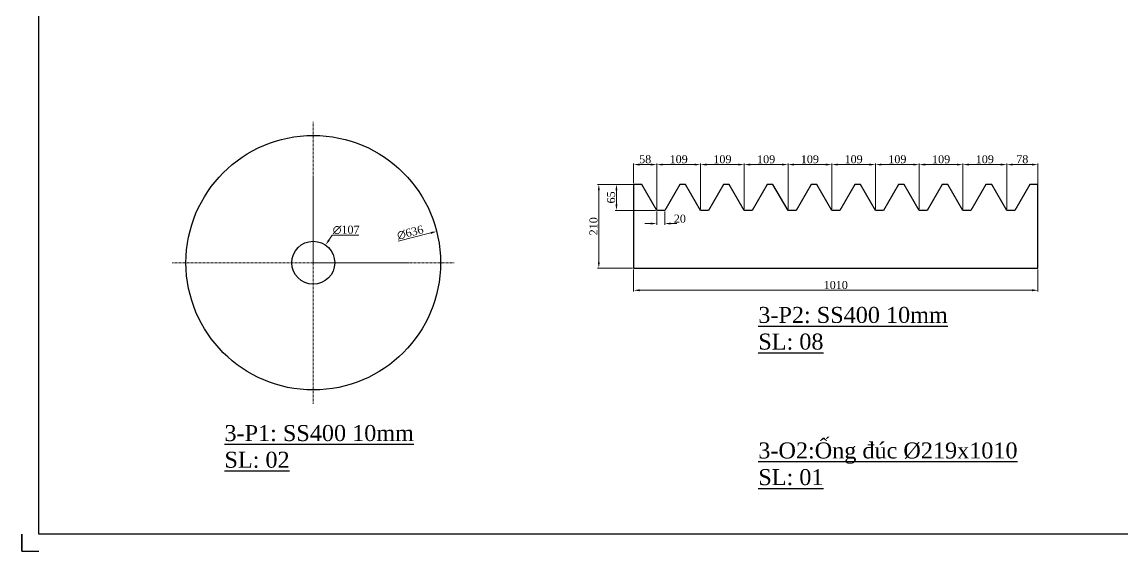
# Model space of a CAD drawing. Header units: inches. Extents: x 36705 to 45095, y -12195 to 29758.
# Drawn here: x 36922 to 39671, y 12622 to 13944 of the extents above; entities that cross this region are included whole.
import ezdxf

# ---------------------------------------------------------------- set-up
doc = ezdxf.new("R2010")
doc.units = ezdxf.units.IN
doc.header["$MEASUREMENT"] = 0
doc.linetypes.add('CENTER', pattern=[2, 1.25, -0.25, 0.25, -0.25])
doc.layers.get('Defpoints').update_dxf_attribs({"lineweight": 5})
doc.layers.add('1.  0.2', color=7, linetype='Continuous', lineweight=25)
doc.layers.add('AM_7', color=4, linetype='CENTER', lineweight=15)
doc.layers.add('Không in', color=7, linetype='Continuous', lineweight=25, plot=False)
doc.layers.add('TEXT', color=20, linetype='Continuous')
doc.styles.add('Chu va so', font='arial.ttf')
doc.styles.add('stad1', font='times.ttf')
doc.styles.get("Standard").update_dxf_attribs({"font": 'arial.ttf'})
doc.styles.add('TCVN', font='times.ttf')
doc.dimstyles.new('Hien', dxfattribs={"dimtxt": 20, "dimasz": 15, "dimexe": 3, "dimexo": 3, "dimgap": 3, "dimtad": 1, "dimtoh": 1, "dimdec": 0, "dimzin": 0, "dimdsep": 46, "dimtxsty": 'TCVN', "dimcen": 0, "dimclrd": 8, "dimclre": 250, "dimclrt": 41, "dimadec": 0, "dimazin": 0, "dimtfac": 1, "dimtdec": 0, "dimtofl": 0, "dimtmove": 1, "dimatfit": 3, "dimfxl": 1, "dimtolj": 1, "dimtzin": 0, "dimlwd": 9, "dimlwe": 9, "dimarcsym": 0})

# ---------------------------------------------------------------- blocks, each defined once
blk = doc.blocks.new('*D298')
at = {"color": 8, "lineweight": 9, "transparency": 16777216}
for p, q in [((37697.6, 13410.8), (37689, 13398.5)), ((37763.8, 13410.8), (37697.6, 13410.8))]:
    blk.add_line(p, q, dxfattribs=at)
at = {"color": 8, "transparency": 16777216}
blk.add_solid([(37687, 13399.9), (37691.1, 13397), (37680.5, 13386.1)], dxfattribs=at)
at = {"layer": 'Defpoints', "color": 0, "transparency": 16777216}
for p in [(37680.5, 13386.1), (37619.5, 13298.2)]:
    blk.add_point(p, dxfattribs=at)
at = {"color": 41, "transparency": 16777216, "insert": (37732.2, 13424.2), "char_height": 20, "attachment_point": 5, "style": 'TCVN'}
blk.add_mtext('\\A1;∅107', dxfattribs=at)
blk = doc.blocks.new('*D299')
at = {"color": 8, "lineweight": 9, "transparency": 16777216}
blk.add_line((37861.8, 13395.9), (37943.7, 13416.7), dxfattribs=at)
at = {"color": 8, "transparency": 16777216}
blk.add_solid([(37943.1, 13419.1), (37944.3, 13414.2), (37958.2, 13420.4)], dxfattribs=at)
at = {"layer": 'Defpoints', "color": 0, "transparency": 16777216}
for p in [(37958.2, 13420.4), (37341.7, 13264)]:
    blk.add_point(p, dxfattribs=at)
at = {"color": 41, "transparency": 16777216, "insert": (37892.2, 13417.5), "char_height": 20, "attachment_point": 5, "rotation": 14.2298, "style": 'TCVN'}
blk.add_mtext('\\A1;∅636', dxfattribs=at)
blk = doc.blocks.new('*D274')
at = {"color": 250, "lineweight": 9, "transparency": 16777216}
for p, q in [((38450.4, 13325.4), (38450.4, 13270.3)), ((39460.4, 13325.4), (39460.4, 13270.3))]:
    blk.add_line(p, q, dxfattribs=at)
at = {"color": 8, "lineweight": 9, "transparency": 16777216}
blk.add_line((38465.4, 13273.3), (39445.4, 13273.3), dxfattribs=at)
at = {"color": 8, "transparency": 16777216}
for points in [[(38465.4, 13275.8), (38465.4, 13270.8), (38450.4, 13273.3)], [(39445.4, 13275.8), (39445.4, 13270.8), (39460.4, 13273.3)]]:
    blk.add_solid(points, dxfattribs=at)
at = {"layer": 'Defpoints', "color": 0, "transparency": 16777216}
for p in [(38450.4, 13328.4), (39460.4, 13328.4), (39460.4, 13273.3)]:
    blk.add_point(p, dxfattribs=at)
at = {"color": 41, "transparency": 16777216, "insert": (38955.4, 13286.4), "char_height": 20, "attachment_point": 5, "style": 'TCVN'}
blk.add_mtext('\\A1;1010', dxfattribs=at)
blk = doc.blocks.new('*D275')
at = {"color": 250, "lineweight": 9, "transparency": 16777216}
for p, q in [((38447.4, 13537.9), (38360.4, 13537.9)), ((38447.4, 13328.4), (38360.4, 13328.4))]:
    blk.add_line(p, q, dxfattribs=at)
at = {"color": 8, "lineweight": 9, "transparency": 16777216}
blk.add_line((38363.4, 13522.9), (38363.4, 13343.4), dxfattribs=at)
at = {"color": 8, "transparency": 16777216}
for points in [[(38360.9, 13522.9), (38365.9, 13522.9), (38363.4, 13537.9)], [(38360.9, 13343.4), (38365.9, 13343.4), (38363.4, 13328.4)]]:
    blk.add_solid(points, dxfattribs=at)
at = {"layer": 'Defpoints', "color": 0, "transparency": 16777216}
for p in [(38450.4, 13537.9), (38363.4, 13328.4), (38450.4, 13328.4)]:
    blk.add_point(p, dxfattribs=at)
at = {"color": 41, "transparency": 16777216, "insert": (38350.2, 13433.2), "char_height": 20, "attachment_point": 5, "rotation": 90, "style": 'TCVN'}
blk.add_mtext('\\A1;210', dxfattribs=at)
blk = doc.blocks.new('*D276')
at = {"color": 250, "lineweight": 9, "transparency": 16777216}
for p, q in [((38450.4, 13540.9), (38450.4, 13590.4)), ((38508.2, 13475.9), (38508.2, 13590.4))]:
    blk.add_line(p, q, dxfattribs=at)
at = {"color": 8, "lineweight": 9, "transparency": 16777216}
blk.add_line((38465.4, 13587.4), (38493.2, 13587.4), dxfattribs=at)
at = {"color": 8, "transparency": 16777216}
for points in [[(38465.4, 13589.9), (38465.4, 13584.9), (38450.4, 13587.4)], [(38493.2, 13589.9), (38493.2, 13584.9), (38508.2, 13587.4)]]:
    blk.add_solid(points, dxfattribs=at)
at = {"layer": 'Defpoints', "color": 0, "transparency": 16777216}
for p in [(38508.2, 13587.4), (38450.4, 13537.9), (38508.2, 13472.9)]:
    blk.add_point(p, dxfattribs=at)
at = {"color": 41, "transparency": 16777216, "insert": (38479.3, 13600.6), "char_height": 20, "attachment_point": 5, "style": 'TCVN'}
blk.add_mtext('\\A1;58', dxfattribs=at)
blk = doc.blocks.new('*D277')
at = {"color": 250, "lineweight": 9, "transparency": 16777216}
for p, q in [((38508.2, 13475.9), (38508.2, 13590.4)), ((38617.5, 13475.9), (38617.5, 13590.4))]:
    blk.add_line(p, q, dxfattribs=at)
at = {"color": 8, "lineweight": 9, "transparency": 16777216}
blk.add_line((38523.2, 13587.4), (38602.5, 13587.4), dxfattribs=at)
at = {"color": 8, "transparency": 16777216}
for points in [[(38523.2, 13589.9), (38523.2, 13584.9), (38508.2, 13587.4)], [(38602.5, 13589.9), (38602.5, 13584.9), (38617.5, 13587.4)]]:
    blk.add_solid(points, dxfattribs=at)
at = {"layer": 'Defpoints', "color": 0, "transparency": 16777216}
for p in [(38617.5, 13587.4), (38508.2, 13472.9), (38617.5, 13472.9)]:
    blk.add_point(p, dxfattribs=at)
at = {"color": 41, "transparency": 16777216, "insert": (38562.9, 13600.6), "char_height": 20, "attachment_point": 5, "style": 'TCVN'}
blk.add_mtext('\\A1;109', dxfattribs=at)
blk = doc.blocks.new('*D278')
at = {"color": 250, "lineweight": 9, "transparency": 16777216}
for p, q in [((38617.5, 13475.9), (38617.5, 13590.4)), ((38726.8, 13475.9), (38726.8, 13590.4))]:
    blk.add_line(p, q, dxfattribs=at)
at = {"color": 8, "lineweight": 9, "transparency": 16777216}
blk.add_line((38632.5, 13587.4), (38711.8, 13587.4), dxfattribs=at)
at = {"color": 8, "transparency": 16777216}
for points in [[(38632.5, 13589.9), (38632.5, 13584.9), (38617.5, 13587.4)], [(38711.8, 13589.9), (38711.8, 13584.9), (38726.8, 13587.4)]]:
    blk.add_solid(points, dxfattribs=at)
at = {"layer": 'Defpoints', "color": 0, "transparency": 16777216}
for p in [(38726.8, 13587.4), (38617.5, 13472.9), (38726.8, 13472.9)]:
    blk.add_point(p, dxfattribs=at)
at = {"color": 41, "transparency": 16777216, "insert": (38672.2, 13600.6), "char_height": 20, "attachment_point": 5, "style": 'TCVN'}
blk.add_mtext('\\A1;109', dxfattribs=at)
blk = doc.blocks.new('*D279')
at = {"color": 250, "lineweight": 9, "transparency": 16777216}
for p, q in [((38726.8, 13475.9), (38726.8, 13590.4)), ((38836.1, 13475.9), (38836.1, 13590.4))]:
    blk.add_line(p, q, dxfattribs=at)
at = {"color": 8, "lineweight": 9, "transparency": 16777216}
blk.add_line((38741.8, 13587.4), (38821.1, 13587.4), dxfattribs=at)
at = {"color": 8, "transparency": 16777216}
for points in [[(38741.8, 13589.9), (38741.8, 13584.9), (38726.8, 13587.4)], [(38821.1, 13589.9), (38821.1, 13584.9), (38836.1, 13587.4)]]:
    blk.add_solid(points, dxfattribs=at)
at = {"layer": 'Defpoints', "color": 0, "transparency": 16777216}
for p in [(38836.1, 13587.4), (38726.8, 13472.9), (38836.1, 13472.9)]:
    blk.add_point(p, dxfattribs=at)
at = {"color": 41, "transparency": 16777216, "insert": (38781.4, 13600.6), "char_height": 20, "attachment_point": 5, "style": 'TCVN'}
blk.add_mtext('\\A1;109', dxfattribs=at)
blk = doc.blocks.new('*D280')
at = {"color": 250, "lineweight": 9, "transparency": 16777216}
for p, q in [((38836.1, 13475.9), (38836.1, 13590.4)), ((38945.4, 13475.9), (38945.4, 13590.4))]:
    blk.add_line(p, q, dxfattribs=at)
at = {"color": 8, "lineweight": 9, "transparency": 16777216}
blk.add_line((38851.1, 13587.4), (38930.4, 13587.4), dxfattribs=at)
at = {"color": 8, "transparency": 16777216}
for points in [[(38851.1, 13589.9), (38851.1, 13584.9), (38836.1, 13587.4)], [(38930.4, 13589.9), (38930.4, 13584.9), (38945.4, 13587.4)]]:
    blk.add_solid(points, dxfattribs=at)
at = {"layer": 'Defpoints', "color": 0, "transparency": 16777216}
for p in [(38945.4, 13587.4), (38836.1, 13472.9), (38945.4, 13472.9)]:
    blk.add_point(p, dxfattribs=at)
at = {"color": 41, "transparency": 16777216, "insert": (38890.7, 13600.6), "char_height": 20, "attachment_point": 5, "style": 'TCVN'}
blk.add_mtext('\\A1;109', dxfattribs=at)
blk = doc.blocks.new('*D281')
at = {"color": 250, "lineweight": 9, "transparency": 16777216}
for p, q in [((38945.4, 13475.9), (38945.4, 13590.4)), ((39054.6, 13475.9), (39054.6, 13590.4))]:
    blk.add_line(p, q, dxfattribs=at)
at = {"color": 8, "lineweight": 9, "transparency": 16777216}
blk.add_line((38960.4, 13587.4), (39039.6, 13587.4), dxfattribs=at)
at = {"color": 8, "transparency": 16777216}
for points in [[(38960.4, 13589.9), (38960.4, 13584.9), (38945.4, 13587.4)], [(39039.6, 13589.9), (39039.6, 13584.9), (39054.6, 13587.4)]]:
    blk.add_solid(points, dxfattribs=at)
at = {"layer": 'Defpoints', "color": 0, "transparency": 16777216}
for p in [(39054.6, 13587.4), (38945.4, 13472.9), (39054.6, 13472.9)]:
    blk.add_point(p, dxfattribs=at)
at = {"color": 41, "transparency": 16777216, "insert": (39000, 13600.6), "char_height": 20, "attachment_point": 5, "style": 'TCVN'}
blk.add_mtext('\\A1;109', dxfattribs=at)
blk = doc.blocks.new('*D282')
at = {"color": 250, "lineweight": 9, "transparency": 16777216}
for p, q in [((39054.6, 13475.9), (39054.6, 13590.4)), ((39163.9, 13475.9), (39163.9, 13590.4))]:
    blk.add_line(p, q, dxfattribs=at)
at = {"color": 8, "lineweight": 9, "transparency": 16777216}
blk.add_line((39069.6, 13587.4), (39148.9, 13587.4), dxfattribs=at)
at = {"color": 8, "transparency": 16777216}
for points in [[(39069.6, 13589.9), (39069.6, 13584.9), (39054.6, 13587.4)], [(39148.9, 13589.9), (39148.9, 13584.9), (39163.9, 13587.4)]]:
    blk.add_solid(points, dxfattribs=at)
at = {"layer": 'Defpoints', "color": 0, "transparency": 16777216}
for p in [(39163.9, 13587.4), (39054.6, 13472.9), (39163.9, 13472.9)]:
    blk.add_point(p, dxfattribs=at)
at = {"color": 41, "transparency": 16777216, "insert": (39109.3, 13600.6), "char_height": 20, "attachment_point": 5, "style": 'TCVN'}
blk.add_mtext('\\A1;109', dxfattribs=at)
blk = doc.blocks.new('*D283')
at = {"color": 250, "lineweight": 9, "transparency": 16777216}
for p, q in [((39163.9, 13475.9), (39163.9, 13590.4)), ((39273.2, 13475.9), (39273.2, 13590.4))]:
    blk.add_line(p, q, dxfattribs=at)
at = {"color": 8, "lineweight": 9, "transparency": 16777216}
blk.add_line((39178.9, 13587.4), (39258.2, 13587.4), dxfattribs=at)
at = {"color": 8, "transparency": 16777216}
for points in [[(39178.9, 13589.9), (39178.9, 13584.9), (39163.9, 13587.4)], [(39258.2, 13589.9), (39258.2, 13584.9), (39273.2, 13587.4)]]:
    blk.add_solid(points, dxfattribs=at)
at = {"layer": 'Defpoints', "color": 0, "transparency": 16777216}
for p in [(39273.2, 13587.4), (39163.9, 13472.9), (39273.2, 13472.9)]:
    blk.add_point(p, dxfattribs=at)
at = {"color": 41, "transparency": 16777216, "insert": (39218.6, 13600.6), "char_height": 20, "attachment_point": 5, "style": 'TCVN'}
blk.add_mtext('\\A1;109', dxfattribs=at)
blk = doc.blocks.new('*D284')
at = {"color": 250, "lineweight": 9, "transparency": 16777216}
for p, q in [((39273.2, 13475.9), (39273.2, 13590.4)), ((39382.5, 13475.9), (39382.5, 13590.4))]:
    blk.add_line(p, q, dxfattribs=at)
at = {"color": 8, "lineweight": 9, "transparency": 16777216}
blk.add_line((39288.2, 13587.4), (39367.5, 13587.4), dxfattribs=at)
at = {"color": 8, "transparency": 16777216}
for points in [[(39288.2, 13589.9), (39288.2, 13584.9), (39273.2, 13587.4)], [(39367.5, 13589.9), (39367.5, 13584.9), (39382.5, 13587.4)]]:
    blk.add_solid(points, dxfattribs=at)
at = {"layer": 'Defpoints', "color": 0, "transparency": 16777216}
for p in [(39382.5, 13587.4), (39273.2, 13472.9), (39382.5, 13472.9)]:
    blk.add_point(p, dxfattribs=at)
at = {"color": 41, "transparency": 16777216, "insert": (39327.8, 13600.6), "char_height": 20, "attachment_point": 5, "style": 'TCVN'}
blk.add_mtext('\\A1;109', dxfattribs=at)
blk = doc.blocks.new('*D285')
at = {"color": 250, "lineweight": 9, "transparency": 16777216}
for p, q in [((39382.5, 13475.9), (39382.5, 13590.4)), ((39460.4, 13487.4), (39460.4, 13590.4))]:
    blk.add_line(p, q, dxfattribs=at)
at = {"color": 8, "lineweight": 9, "transparency": 16777216}
blk.add_line((39397.5, 13587.4), (39445.4, 13587.4), dxfattribs=at)
at = {"color": 8, "transparency": 16777216}
for points in [[(39397.5, 13589.9), (39397.5, 13584.9), (39382.5, 13587.4)], [(39445.4, 13589.9), (39445.4, 13584.9), (39460.4, 13587.4)]]:
    blk.add_solid(points, dxfattribs=at)
at = {"layer": 'Defpoints', "color": 0, "transparency": 16777216}
for p in [(39460.4, 13587.4), (39382.5, 13472.9), (39460.4, 13484.4)]:
    blk.add_point(p, dxfattribs=at)
at = {"color": 41, "transparency": 16777216, "insert": (39421.4, 13600.6), "char_height": 20, "attachment_point": 5, "style": 'TCVN'}
blk.add_mtext('\\A1;78', dxfattribs=at)
blk = doc.blocks.new('*D286')
at = {"color": 250, "lineweight": 9, "transparency": 16777216}
for p, q in [((38508.2, 13469.9), (38508.2, 13437)), ((38528.2, 13469.9), (38528.2, 13437))]:
    blk.add_line(p, q, dxfattribs=at)
at = {"color": 8, "lineweight": 9, "transparency": 16777216}
for p, q in [((38493.2, 13440), (38478.2, 13440)), ((38543.2, 13440), (38558.2, 13440))]:
    blk.add_line(p, q, dxfattribs=at)
at = {"color": 8, "transparency": 16777216}
for points in [[(38493.2, 13442.5), (38493.2, 13437.5), (38508.2, 13440)], [(38543.2, 13442.5), (38543.2, 13437.5), (38528.2, 13440)]]:
    blk.add_solid(points, dxfattribs=at)
at = {"layer": 'Defpoints', "color": 0, "transparency": 16777216}
for p in [(38508.2, 13472.9), (38528.2, 13472.9), (38508.2, 13440)]:
    blk.add_point(p, dxfattribs=at)
at = {"color": 41, "transparency": 16777216, "insert": (38565.9, 13452.1), "char_height": 20, "attachment_point": 5, "style": 'TCVN'}
blk.add_mtext('\\A1;20', dxfattribs=at)
blk = doc.blocks.new('*D287')
at = {"color": 250, "lineweight": 9, "transparency": 16777216}
for p, q in [((38457.5, 13537.9), (38404.4, 13537.9)), ((38505.2, 13472.9), (38404.4, 13472.9))]:
    blk.add_line(p, q, dxfattribs=at)
at = {"color": 8, "lineweight": 9, "transparency": 16777216}
blk.add_line((38407.4, 13522.9), (38407.4, 13487.9), dxfattribs=at)
at = {"color": 8, "transparency": 16777216}
for points in [[(38404.9, 13522.9), (38409.9, 13522.9), (38407.4, 13537.9)], [(38404.9, 13487.9), (38409.9, 13487.9), (38407.4, 13472.9)]]:
    blk.add_solid(points, dxfattribs=at)
at = {"layer": 'Defpoints', "color": 0, "transparency": 16777216}
for p in [(38460.5, 13537.9), (38407.4, 13472.9), (38508.2, 13472.9)]:
    blk.add_point(p, dxfattribs=at)
at = {"color": 41, "transparency": 16777216, "insert": (38394.2, 13505.4), "char_height": 20, "attachment_point": 5, "rotation": 90, "style": 'TCVN'}
blk.add_mtext('\\A1;65', dxfattribs=at)
blk = doc.blocks.new('KHUNG TEN A4 - TD - 13.2.2023')
for p, q in [((0, 3), (0, 0)), ((0, 0), (3, 0))]:
    blk.add_line(p, q)
blk.add_lwpolyline([(3, 213), (300, 213), (300, 3), (3, 3)], close=True)
at = {"layer": '1.  0.2'}
blk.add_line((0, 0), (3, 0), dxfattribs=at)
at = {"layer": 'Không in'}
blk.add_lwpolyline([(0, 0), (0, 3)], dxfattribs=at)
at = {"width": 0.85}
for tag, p in [('REV4', (226.38, 94.23)), ('NGAY_REV04', (229.9, 94.23)), ('DESCRIPTION_4', (241.49, 94.23, 0)), ('DESCRIPTION_3', (241.49, 89.23, 0)), ('DESCRIPTION_2', (241.49, 84.23, 0)), ('DESCRIPTION_1', (241.49, 79.23, 0)), ('DESCRIPTION_0', (241.49, 74.23, 0))]:
    blk.add_attdef(tag, p, '', height=1.5, dxfattribs=at)
at = {"layer": 'TEXT', "ltscale": 0.1, "style": 'Chu va so'}
for tag, p, height, width in [('REV3', (226.38, 89.23), 1.5, 0.85), ('NGAY_REV03', (229.9, 89.23), 1.5, 0.85), ('REV2', (226.38, 84.23), 1.5, 0.85), ('NGAY_REV02', (229.9, 84.23), 1.5, 0.85), ('REV1', (226.38, 79.23), 1.5, 0.85), ('NGAY_REV01', (229.9, 79.23), 1.5, 0.85), ('REV0', (226.38, 74.23), 1.5, 0.85), ('NGAY_REV0', (229.9, 74.23), 1.5, 0.85), ('NGUOI_VE', (252.6, 69.23), 1.5, 0.85), ('NGUOI_KIEM_1', (264.6, 69.23), 1.5, 0.9), ('NGUOI_KIEM_2', (276.6, 69.23), 1.5, 0.9), ('STT-BV', (232.09, 3.98), 2, 0.85)]:
    blk.add_attdef(tag, p, '', height=height, dxfattribs=dict(at, width=width))
at = {"layer": 'TEXT', "ltscale": 0.1, "width": 0.85}
blk.add_attdef('NGUOI_DUYET', (288.6, 69.23), '', height=1.5, dxfattribs=at)
at = {"layer": 'TEXT', "lineweight": 25, "ltscale": 0.1, "style": 'Chu va so'}
for tag, p, height in [('PROJECT_CODE', (231.95, 28.65), 3.6), ('TITLE1', (231.95, 19.98), 2), ('TITLE2', (231.95, 16.05), 2), ('TITLE3', (231.95, 12.12), 2)]:
    blk.add_attdef(tag, p, '', height=height, dxfattribs=at)
at = {"layer": 'TEXT', "ltscale": 0.1, "style": 'Chu va so'}
for tag, p in [('A4_A4', (292.03, 6, 0)), ('REV.', (297.2, 6, 0))]:
    blk.add_attdef(tag, p, '', height=1.5, dxfattribs=at)

msp = doc.modelspace()

# ---------------------------------------------------------------- linework, layer by layer
msp.add_lwpolyline([(38450.35812, 13328.41045), (39460.35812, 13328.41045), (39460.35812, 13537.91045), (39440.01402, 13537.91045), (39402.48625, 13472.91045), (39382.48625, 13472.91045), (39344.95848, 13537.91045), (39330.73198, 13537.91045), (39293.20422, 13472.91045), (39273.20422, 13472.91045), (39235.67645, 13537.91045), (39221.44995, 13537.91045), (39183.92218, 13472.91045), (39163.92218, 13472.91045), (39126.39442, 13537.91045), (39112.16792, 13537.91045), (39074.64015, 13472.91045), (39054.64015, 13472.91045), (39017.11238, 13537.91045), (39002.88589, 13537.91045), (38965.35812, 13472.91045), (38945.35812, 13472.91045), (38907.83035, 13537.91045), (38893.60385, 13537.91045), (38856.07609, 13472.91045), (38836.07609, 13472.91045), (38798.54832, 13537.91045), (38784.32182, 13537.91045), (38746.79405, 13472.91045), (38726.79405, 13472.91045), (38689.26629, 13537.91045), (38675.03979, 13537.91045), (38637.51202, 13472.91045), (38617.51202, 13472.91045), (38579.98425, 13537.91045), (38565.75776, 13537.91045), (38528.22999, 13472.91045), (38508.22999, 13472.91045), (38470.70222, 13537.91045), (38450.35812, 13537.91045)], close=True)
for radius in [318, 53.5]:
    msp.add_circle((37649.98539, 13342.18887), radius)
at = {"layer": 'AM_7', "ltscale": 5}
for q in [(37649.98539, 13694.4581), (37297.71616, 13342.18887), (38002.25462, 13342.18887), (37649.98539, 12989.91964)]:
    msp.add_line((37649.98539, 13342.18887), q, dxfattribs=at)

# ---------------------------------------------------------------- texts
at = {"color": 2, "char_height": 40, "attachment_point": 1, "style": 'stad1'}
for s, insert, width in [('\\A1;{\\L3-P2: SS400 10mm\\PSL: 08}', (38761.90695, 13231.6767), 596.9389805), ('\\A1;{\\L3-P1: SS400 10mm\\PSL: 02}', (37428.10616, 12936.50037), 596.9389805), ('\\A1;{\\L3-O2:Ống đúc %%C219x1010\\PSL: 01}', (38761.90695, 12893.01251), 768.780456)]:
    msp.add_mtext(s, dxfattribs=dict(at, insert=insert, width=width))

# ---------------------------------------------------------------- dimensions: what is measured, and where the dimension line sits
for base, p1, p2, picture, middle in [((38508.22999, 13587.38844), (38450.35812, 13537.91045), (38508.22999, 13472.91045), '*D276', (38479.29405, 13600.56147)), ((38617.51202, 13587.38844), (38508.22999, 13472.91045), (38617.51202, 13472.91045), '*D277', (38562.87101, 13600.59031)), ((38726.79405, 13587.38844), (38617.51202, 13472.91045), (38726.79405, 13472.91045), '*D278', (38672.15304, 13600.59031)), ((38836.07609, 13587.38844), (38726.79405, 13472.91045), (38836.07609, 13472.91045), '*D279', (38781.43507, 13600.59031)), ((38945.35812, 13587.38844), (38836.07609, 13472.91045), (38945.35812, 13472.91045), '*D280', (38890.7171, 13600.59031)), ((39054.64015, 13587.38844), (38945.35812, 13472.91045), (39054.64015, 13472.91045), '*D281', (38999.99913, 13600.59031)), ((39163.92218, 13587.38844), (39054.64015, 13472.91045), (39163.92218, 13472.91045), '*D282', (39109.28117, 13600.59031)), ((39273.20422, 13587.38844), (39163.92218, 13472.91045), (39273.20422, 13472.91045), '*D283', (39218.5632, 13600.59031)), ((39382.48625, 13587.38844), (39273.20422, 13472.91045), (39382.48625, 13472.91045), '*D284', (39327.84523, 13600.59031)), ((39460.35812, 13587.38844), (39382.48625, 13472.91045), (39460.35812, 13484.38788), '*D285', (39421.42218, 13600.59031)), ((39460.35812, 13273.27086), (38450.35812, 13328.41045), (39460.35812, 13328.41045), '*D274', (38955.35812, 13286.44389))]:
    dim = msp.add_linear_dim(base=base, p1=p1, p2=p2, dimstyle='Hien')
    dim.commit()
    dim.dimension.update_dxf_attribs({"geometry": picture, "text_midpoint": middle})
for base, p1, p2, picture, middle in [((38363.3632422023, 13328.4104544177), (38450.3581185185, 13537.9104544178), (38450.3581185185, 13328.4104544177), '*D275', (38350.1902068743, 13433.1604544177)), ((38407.3843, 13472.91045), (38460.53017, 13537.91045), (38508.22999, 13472.91045), '*D287', (38394.21126, 13505.41045))]:
    dim = msp.add_linear_dim(base=base, p1=p1, p2=p2, angle=90, dimstyle='Hien')
    dim.commit()
    dim.dimension.update_dxf_attribs({"geometry": picture, "text_midpoint": middle})
dim = msp.add_linear_dim(base=(38508.22999, 13439.97526), p1=(38528.22999, 13472.91045), p2=(38508.22999, 13472.91045), dimstyle='Hien')
dim.commit()
dim.dimension.update_dxf_attribs({"geometry": '*D286', "text_midpoint": (38565.92677, 13438.88696), "dimtype": 160})
dim = msp.add_diameter_dim_2p(p1=(37341.74245, 13264.02056), p2=(37958.22834, 13420.35718), dimstyle='Hien')
dim.commit()
dim.dimension.update_dxf_attribs({"geometry": '*D299', "text_midpoint": (37895.49806, 13404.44921), "dimtype": 163})
dim = msp.add_diameter_dim_2p(p1=(37619.48751, 13298.23288), p2=(37680.48328, 13386.14486), dimstyle='Hien')
dim.commit()
dim.dimension.update_dxf_attribs({"geometry": '*D298', "text_midpoint": (37732.21431, 13424.22567)})

# ---------------------------------------------------------------- next in the draw order: block references
at = {"xscale": 14.12591618355772, "yscale": 14.12591618355772, "zscale": 14.12591618355772}
msp.add_blockref('KHUNG TEN A4 - TD - 13.2.2023', (36922.25216, 12621.7419, -16.93531), dxfattribs=at)

doc.saveas('drawing.dxf')
